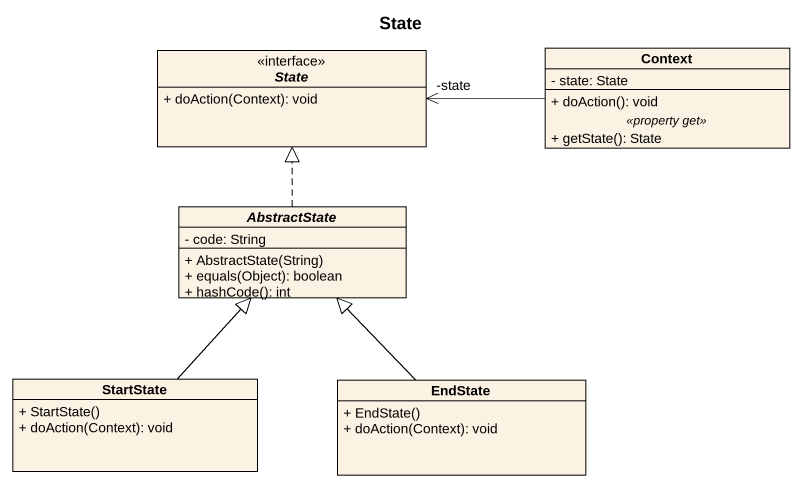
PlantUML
@startuml
title State
hide circle
hide empty members
skinparam classAttributeIconSize 0
interface "State" as State_ <<interface>> {
  + doAction(Context): void
}
class Context {
  - state: State
  --
  + doAction(): void
  .. <<property get>> ..
  + getState(): State
}
abstract class AbstractState {
  - code: String
  + AbstractState(String)
  + equals(Object): boolean
  + hashCode(): int
}
class StartState {
  + StartState()
  + doAction(Context): void
}
class EndState {
  + EndState()
  + doAction(Context): void
}
Context -left-> "-state" State_
AbstractState .up.|> State_
StartState -up-|> AbstractState
EndState -up-|> AbstractState
@enduml
